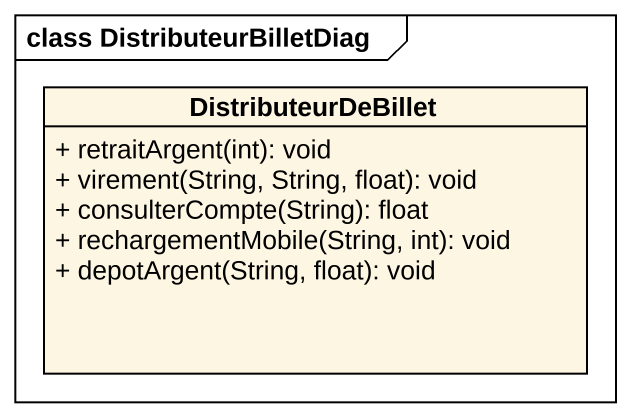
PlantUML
@startuml
mainframe class DistributeurBilletDiag
hide circle
hide empty members
skinparam classAttributeIconSize 0
class DistributeurDeBillet {
  + retraitArgent(int): void
  + virement(String, String, float): void
  + consulterCompte(String): float
  + rechargementMobile(String, int): void
  + depotArgent(String, float): void
}
@enduml
